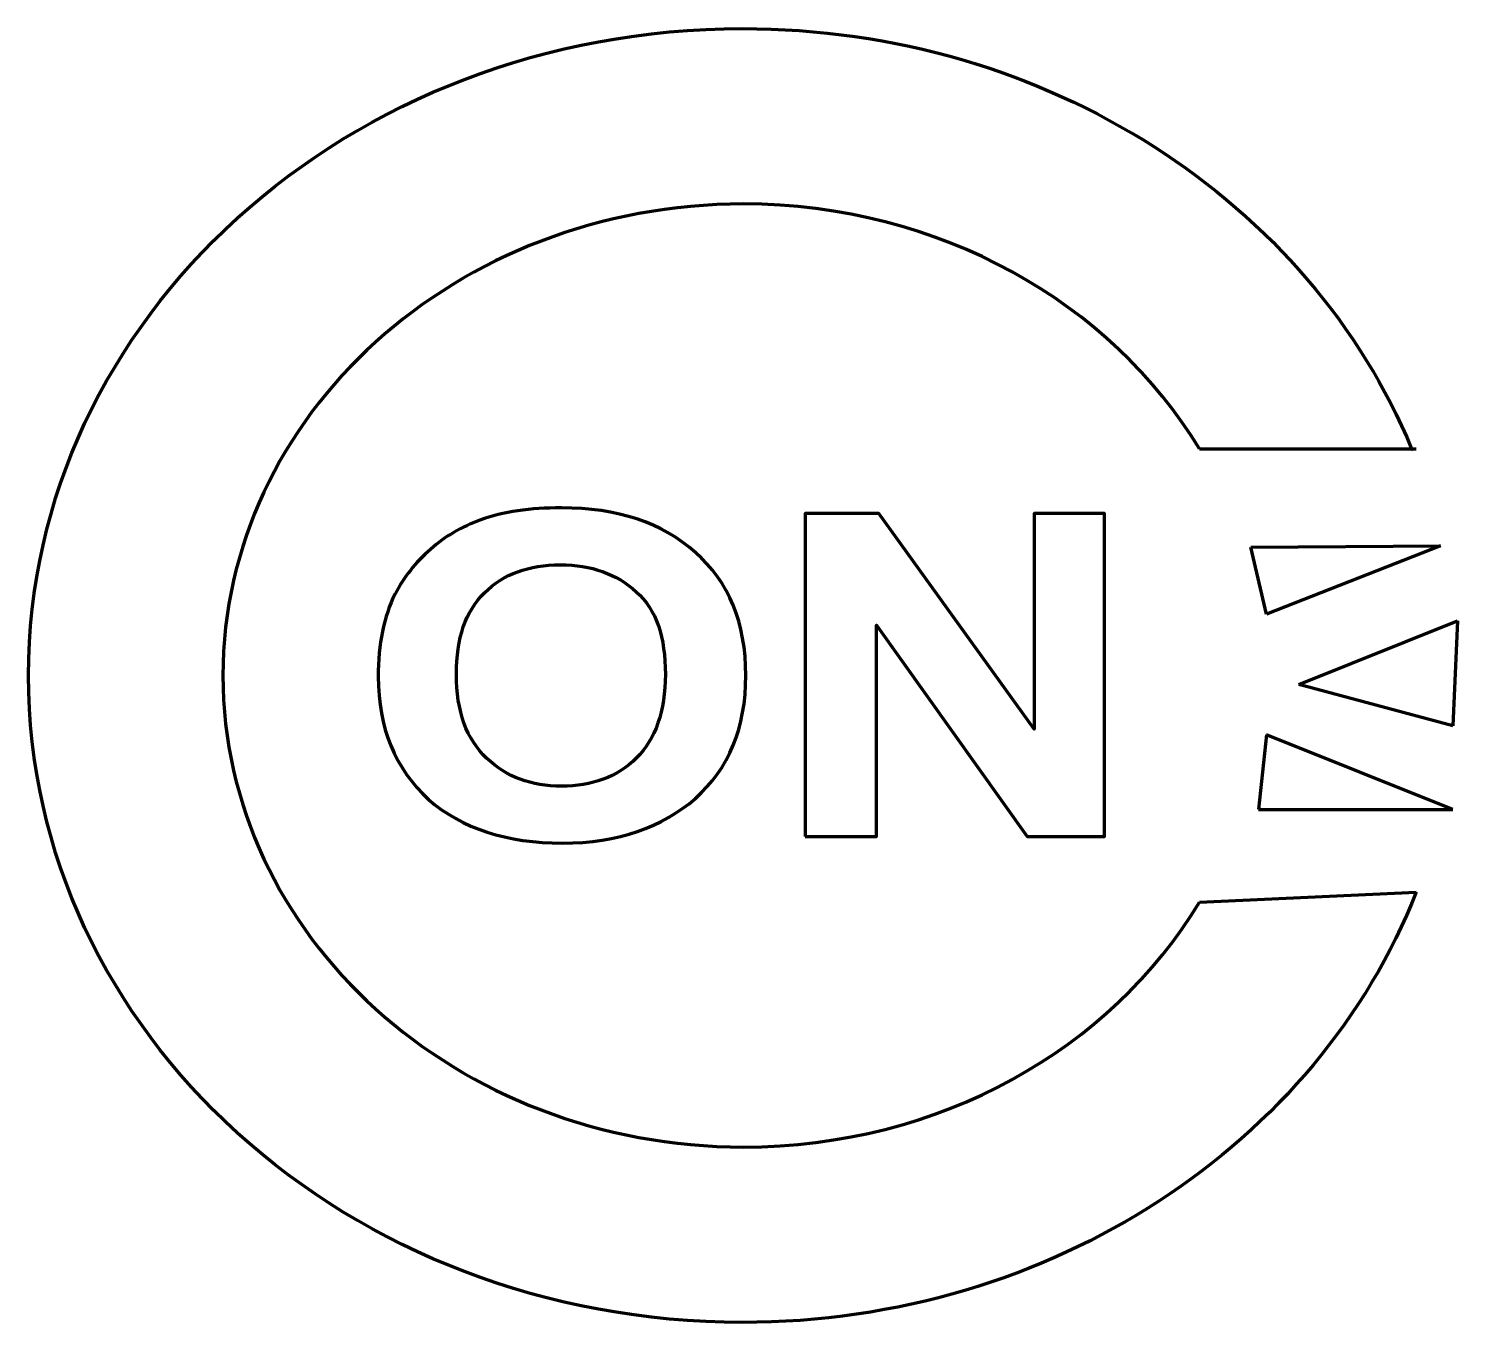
# Model space of a CAD drawing. Header units: millimetres. Extents: x -43.4 to 51.3, y -56.3 to 29.5.
import ezdxf

# ---------------------------------------------------------------- set-up
doc = ezdxf.new("R2010")
doc.units = ezdxf.units.MM
doc.header["$MEASUREMENT"] = 0
doc.layers.add('Livello 1', color=7, linetype='Continuous')

msp = doc.modelspace()

# ---------------------------------------------------------------- linework, layer by layer
at = {"layer": 'Livello 1', "color": 240, "lineweight": 200}
for points, knots in [([(48.5556, -27.7407), (42.0371, -44.3333), (24.4815, -56.2592), (3.8889, -56.2592), (3.8889, -56.2592), (-22.2592, -56.2592), (-43.4444, -37.074), (-43.4444, -13.3703), (-43.4444, -13.3703), (-43.4444, 10.3334), (-22.2592, 29.5186), (3.8889, 29.5186), (3.8889, 29.5186), (24.1852, 29.5186), (41.5185, 17.963), (48.2593, 1.6667), (48.2593, 1.6667), (48.2593, 1.6667), (48.3334, 1.5926), (48.3334, 1.5926)], [0, 0, 0, 0, 0.2, 0.2, 0.2, 0.2, 0.4, 0.4, 0.4, 0.4, 0.6, 0.6, 0.6, 0.6, 0.8, 0.8, 0.8, 0.8, 1, 1, 1, 1]), ([(34.1852, 1.6667), (28.3333, 11.2963), (17, 17.8889), (3.963, 17.8889), (3.963, 17.8889), (-15.074, 17.8889), (-30.5555, 3.8889), (-30.5555, -13.3704), (-30.5555, -13.3704), (-30.5555, -30.6297), (-15.074, -44.6297), (3.963, -44.6297), (3.963, -44.6297), (17, -44.6297), (28.3334, -38.1112), (34.1852, -28.4075)], [0, 0, 0, 0, 0.25, 0.25, 0.25, 0.25, 0.5, 0.5, 0.5, 0.5, 0.75, 0.75, 0.75, 0.75, 1, 1, 1, 1]), ([(34.1852, 1.6667), (34.1852, 1.6667), (48.3333, 1.6667), (48.3333, 1.6667), (48.3333, 1.6667), (48.3333, 1.6667), (48.5556, 1.6667), (48.5556, 1.6667)], [0, 0, 0, 0, 0.5, 0.5, 0.5, 0.5, 1, 1, 1, 1]), ([(-20.2593, -13.4444), (-20.2593, -11.2963), (-19.8889, -9.4444), (-19.1482, -7.9629), (-19.1482, -7.9629), (-18.5556, -6.8518), (-17.8149, -5.8888), (-16.7778, -4.9999), (-16.7778, -4.9999), (-15.8148, -4.111), (-14.7037, -3.5184), (-13.5185, -3.074), (-13.5185, -3.074), (-11.9629, -2.4814), (-10.1852, -2.2592), (-8.1111, -2.2592), (-8.1111, -2.2592), (-4.4074, -2.2592), (-1.4444, -3.2222), (0.7778, -5.2222), (0.7778, -5.2222), (3, -7.1481), (4.1111, -9.8889), (4.1111, -13.3703), (4.1111, -13.3703), (4.1111, -16.8518), (3, -19.5184), (0.7778, -21.5184), (0.7778, -21.5184), (-1.4444, -23.4443), (-4.3333, -24.4814), (-8.037, -24.4814), (-8.037, -24.4814), (-11.7407, -24.4814), (-14.7037, -23.5184), (-16.9259, -21.5925), (-16.9259, -21.5925), (-19.1481, -19.5185), (-20.2593, -16.8519), (-20.2593, -13.4444)], [0, 0, 0, 0, 0.1, 0.1, 0.1, 0.1, 0.2, 0.2, 0.2, 0.2, 0.3, 0.3, 0.3, 0.3, 0.4, 0.4, 0.4, 0.4, 0.5, 0.5, 0.5, 0.5, 0.6, 0.6, 0.6, 0.6, 0.7, 0.7, 0.7, 0.7, 0.8, 0.8, 0.8, 0.8, 0.9, 0.9, 0.9, 0.9, 1, 1, 1, 1]), ([(8.037, -24.037), (8.037, -24.037), (8.037, -2.6296), (8.037, -2.6296), (8.037, -2.6296), (8.037, -2.6296), (12.9259, -2.6296), (12.9259, -2.6296), (12.9259, -2.6296), (12.9259, -2.6296), (23.2222, -16.9259), (23.2222, -16.9259), (23.2222, -16.9259), (23.2222, -16.9259), (23.2222, -2.6296), (23.2222, -2.6296), (23.2222, -2.6296), (23.2222, -2.6296), (27.8889, -2.6296), (27.8889, -2.6296), (27.8889, -2.6296), (27.8889, -2.6296), (27.8889, -24.037), (27.8889, -24.037), (27.8889, -24.037), (27.8889, -24.037), (22.7778, -24.037), (22.7778, -24.037), (22.7778, -24.037), (22.7778, -24.037), (12.7778, -10.037), (12.7778, -10.037), (12.7778, -10.037), (12.7778, -10.037), (12.7778, -24.037), (12.7778, -24.037), (12.7778, -24.037), (12.7778, -24.037), (8.037, -24.037), (8.037, -24.037)], [0, 0, 0, 0, 0.1, 0.1, 0.1, 0.1, 0.2, 0.2, 0.2, 0.2, 0.3, 0.3, 0.3, 0.3, 0.4, 0.4, 0.4, 0.4, 0.5, 0.5, 0.5, 0.5, 0.6, 0.6, 0.6, 0.6, 0.7, 0.7, 0.7, 0.7, 0.8, 0.8, 0.8, 0.8, 0.9, 0.9, 0.9, 0.9, 1, 1, 1, 1]), ([(-15.0741, -13.2963), (-15.0741, -15.7407), (-14.4074, -17.5926), (-13.0741, -18.8519), (-13.0741, -18.8519), (-11.7408, -20.1112), (-10.1111, -20.7038), (-8.1111, -20.7038), (-8.1111, -20.7038), (-6.1111, -20.7038), (-4.4074, -20.1112), (-3.1481, -18.8519), (-3.1481, -18.8519), (-1.8888, -17.5926), (-1.2222, -15.7408), (-1.2222, -13.2963), (-1.2222, -13.2963), (-1.2222, -10.8519), (-1.8148, -9), (-3.1481, -7.8148), (-3.1481, -7.8148), (-4.4814, -6.6296), (-6.1111, -6.037), (-8.1851, -6.037), (-8.1851, -6.037), (-10.2591, -6.037), (-11.9629, -6.6296), (-13.2221, -7.8889), (-13.2221, -7.8889), (-14.4813, -9.1482), (-15.0741, -10.8519), (-15.0741, -13.2963)], [0, 0, 0, 0, 0.125, 0.125, 0.125, 0.125, 0.25, 0.25, 0.25, 0.25, 0.375, 0.375, 0.375, 0.375, 0.5, 0.5, 0.5, 0.5, 0.625, 0.625, 0.625, 0.625, 0.75, 0.75, 0.75, 0.75, 0.875, 0.875, 0.875, 0.875, 1, 1, 1, 1])]:
    msp.add_open_spline(points, degree=3, knots=knots, dxfattribs=at)
for points in [[(37.5926, -4.8519), (37.5926, -4.8519), (50.1852, -4.7778), (50.1852, -4.7778)], [(38.6296, -9.2963), (38.6296, -9.2963), (37.5926, -4.8519), (37.5926, -4.8519)], [(50.1852, -4.7778), (50.1852, -4.7778), (38.6296, -9.2963), (38.6296, -9.2963)], [(40.7778, -13.963), (40.7778, -13.963), (51.2963, -9.7407), (51.2963, -9.7407)], [(51.2963, -9.7407), (51.2963, -9.7407), (51, -16.7037), (51, -16.7037)], [(51, -16.7037), (51, -16.7037), (40.7778, -13.963), (40.7778, -13.963)], [(38.6296, -17.2963), (38.6296, -17.2963), (38.1111, -22.2593), (38.1111, -22.2593)], [(51, -22.2593), (51, -22.2593), (38.6296, -17.2963), (38.6296, -17.2963)], [(38.1111, -22.2593), (38.1111, -22.2593), (51, -22.2593), (51, -22.2593)], [(34.1852, -28.4074), (34.1852, -28.4074), (48.5556, -27.7407), (48.5556, -27.7407)]]:
    msp.add_open_spline(points, degree=3, dxfattribs=at)

doc.saveas('drawing.dxf')
